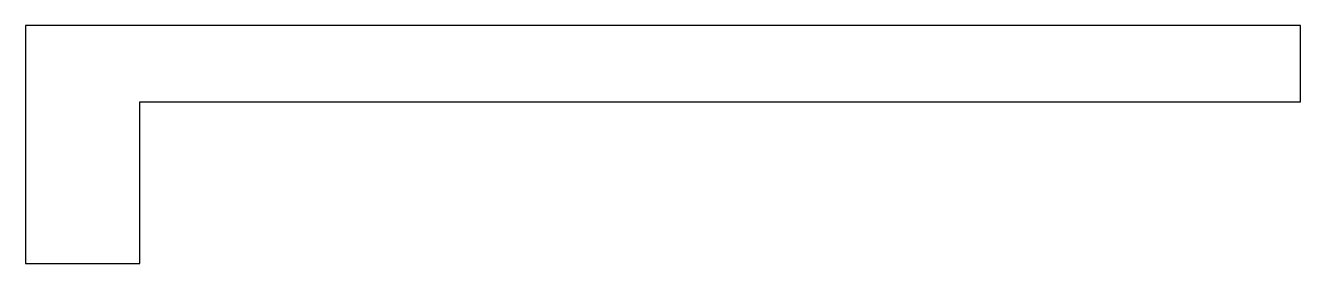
# Model space of a CAD drawing. Header units: inches. Extents: x 21.5 to 38.3, y -3.1 to 0.
import ezdxf

# ---------------------------------------------------------------- set-up
doc = ezdxf.new("R2010")
doc.units = ezdxf.units.IN
doc.layers.add('PERIMETER', color=5, linetype='CONTINUOUS')

msp = doc.modelspace()

# ---------------------------------------------------------------- linework, layer by layer
at = {"layer": 'PERIMETER'}
msp.add_lwpolyline([(38.307, 0.003), (21.497, 0.003), (21.497, -3.128), (23.003, -3.128), (23.003, -1.003), (38.307, -1.003)], close=True, dxfattribs=at)

doc.saveas('drawing.dxf')
